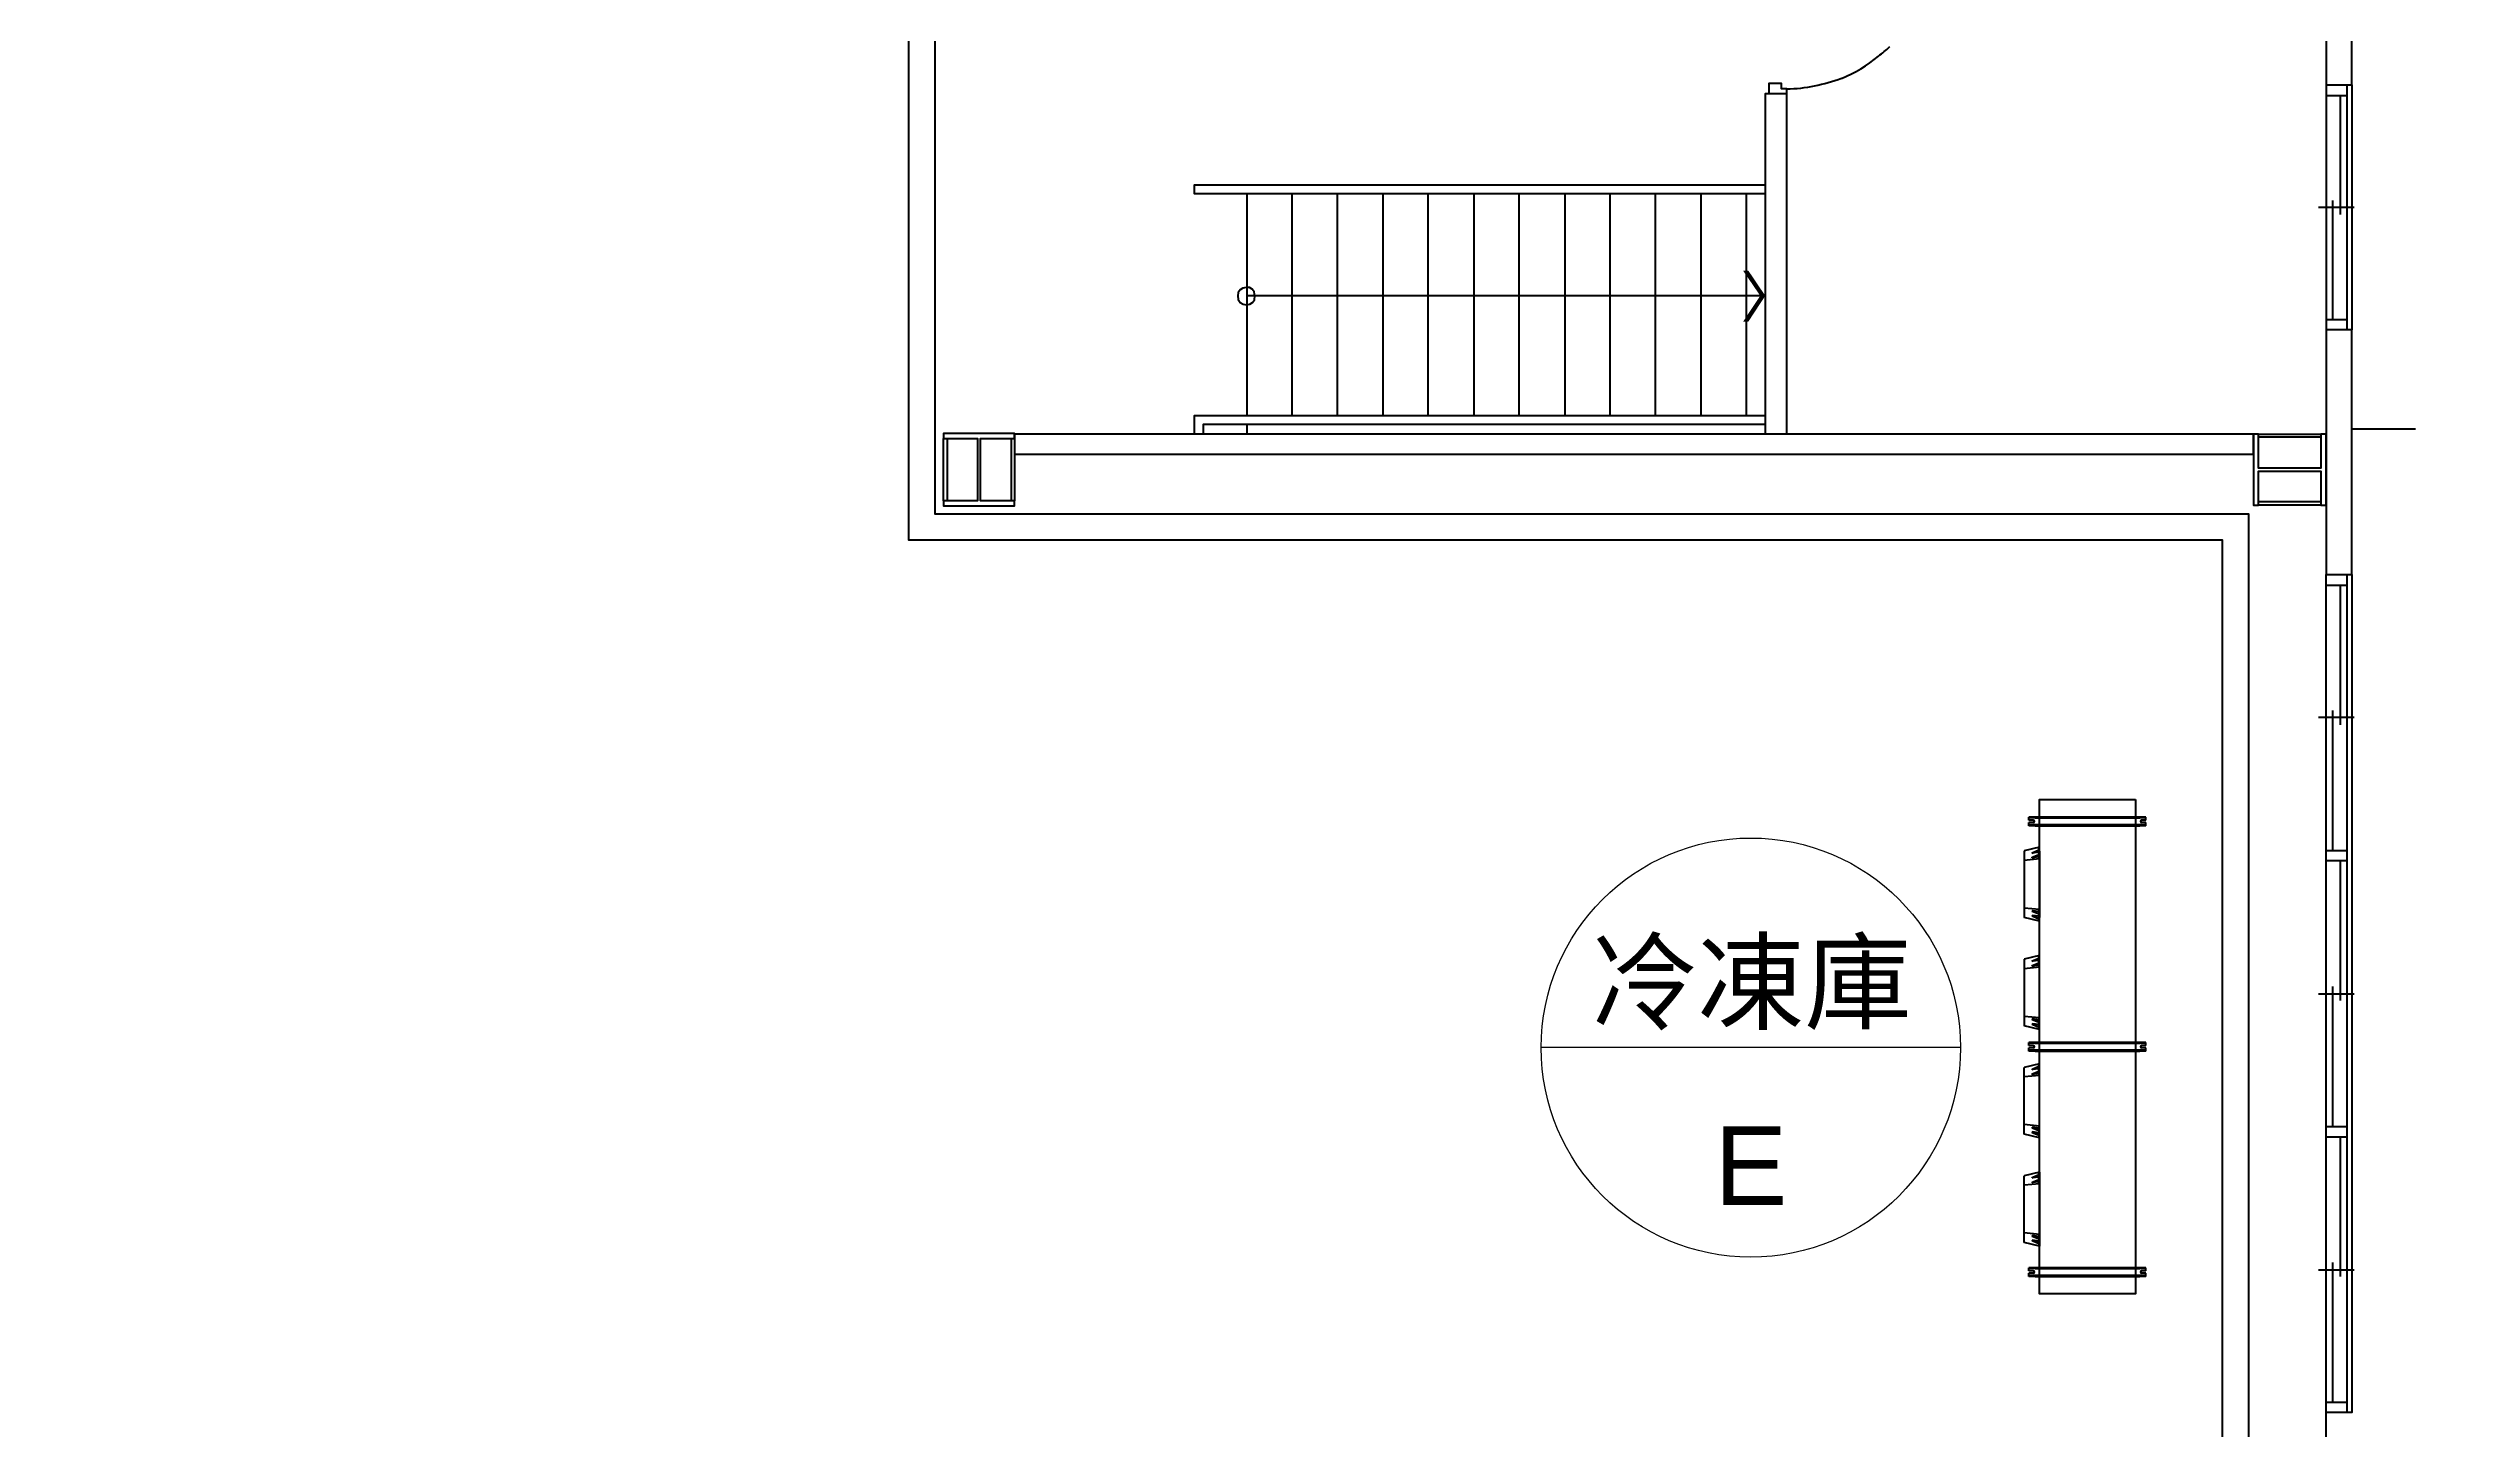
# Model space of a CAD drawing. Header units: millimetres. Extents: x 0 to 31017, y 0 to 21335.
# Drawn here: x 8902 to 10289, y 17493 to 18284 of the extents above; entities that cross this region are included whole.
import ezdxf
from ezdxf import colors
from ezdxf.entities.mleader import LeaderData, LeaderLine
from ezdxf.enums import TextEntityAlignment as Align
from ezdxf.math import Vec2, Vec3

# ---------------------------------------------------------------- set-up
doc = ezdxf.new("R2010")
doc.units = ezdxf.units.MM
doc.linetypes.add('ACAD_ISO03W100', pattern=[30, 12, -18])
doc.layers.add('PDF_單色填滿', color=7, linetype='Continuous')
doc.layers.add('PDF_幾何圖形', color=7, linetype='Continuous')
doc.styles.get("Standard").update_dxf_attribs({"font": 'arial.ttf'})

# ---------------------------------------------------------------- blocks, each defined once
blk = doc.blocks.new('機組圖彩色')
at = {"color": 251, "lineweight": 200, "true_color": 0x636466}
for p, q in [((94549.6, 191.4), (94549.6, 193.2)), ((94616.6, 193.2), (94549.6, 193.2)), ((94616.6, 192.7), (94549.6, 192.7)), ((94552.1, 191.4), (94549.6, 191.4)), ((94552.1, 190.1), (94549.6, 190.1)), ((94549.6, 188.2), (94549.6, 190.1)), ((94616.6, 188.7), (94549.6, 188.7)), ((94616.6, 188.2), (94549.6, 188.2)), ((94553.1, 193.2), (94613.1, 193.2)), ((94553.1, 192.7), (94613.1, 192.7)), ((94553.1, 188.7), (94613.1, 188.7)), ((94553.1, 188.2), (94613.1, 188.2)), ((94616.6, 191.4), (94614.1, 191.4)), ((94616.6, 190.1), (94614.1, 190.1)), ((94616.6, 191.4), (94616.6, 193.2)), ((94616.6, 188.2), (94616.6, 190.1)), ((94549.6, 62.4), (94549.6, 64.2)), ((94616.6, 64.2), (94549.6, 64.2)), ((94616.6, 63.7), (94549.6, 63.7)), ((94552.1, 62.4), (94549.6, 62.4)), ((94552.1, 61.1), (94549.6, 61.1)), ((94549.6, 59.2), (94549.6, 61.1)), ((94616.6, 59.7), (94549.6, 59.7)), ((94616.6, 59.2), (94549.6, 59.2)), ((94553.1, 64.2), (94613.1, 64.2)), ((94553.1, 63.7), (94613.1, 63.7)), ((94553.1, 59.7), (94613.1, 59.7)), ((94553.1, 59.2), (94613.1, 59.2)), ((94616.6, 62.4), (94614.1, 62.4)), ((94616.6, 61.1), (94614.1, 61.1)), ((94616.6, 62.4), (94616.6, 64.2)), ((94616.6, 59.2), (94616.6, 61.1)), ((94549.6, -66.6), (94549.6, -64.8)), ((94616.6, -64.8), (94549.6, -64.8)), ((94616.6, -65.3), (94549.6, -65.3)), ((94552.1, -66.6), (94549.6, -66.6)), ((94552.1, -67.9), (94549.6, -67.9)), ((94549.6, -69.8), (94549.6, -67.9)), ((94616.6, -69.3), (94549.6, -69.3)), ((94553.1, -64.8), (94613.1, -64.8)), ((94553.1, -65.3), (94613.1, -65.3)), ((94553.1, -69.3), (94613.1, -69.3)), ((94616.6, -66.6), (94614.1, -66.6)), ((94616.6, -67.9), (94614.1, -67.9)), ((94616.6, -66.6), (94616.6, -64.8)), ((94616.6, -69.8), (94616.6, -67.9)), ((94616.6, -69.8), (94549.6, -69.8)), ((94553.1, -69.8), (94613.1, -69.8))]:
    blk.add_line(p, q, dxfattribs=at)
at = {"color": 251, "lineweight": 200, "ltscale": 50, "true_color": 0x636466}
for p, q in [((94555.6, 175.9), (94546.8, 173.8)), ((94546.8, 173.8), (94546.8, 135.7)), ((94555.6, 169.3), (94546.8, 168.4)), ((94551.4, 172.8), (94555.3, 174.5)), ((94551.5, 172.6), (94551.4, 172.8)), ((94551.4, 170.2), (94555.3, 171.8)), ((94551.5, 169.9), (94551.4, 170.2)), ((94551.5, 172.6), (94555.3, 174.2)), ((94555.3, 173), (94551.5, 172.6)), ((94551.5, 169.9), (94555.3, 171.5)), ((94555.3, 170.4), (94551.5, 169.9)), ((94555.3, 169.3), (94555.3, 175.8)), ((94555.6, 133.6), (94555.6, 175.9)), ((94555.6, 140.2), (94546.8, 141.1)), ((94551.5, 139.6), (94551.4, 139.3)), ((94551.4, 139.3), (94555.3, 137.7)), ((94555.3, 139.1), (94551.5, 139.6)), ((94551.5, 139.6), (94555.3, 138)), ((94555.3, 140.2), (94555.3, 133.7)), ((94555.6, 133.6), (94546.8, 135.7)), ((94551.5, 136.9), (94551.4, 136.7)), ((94551.4, 136.7), (94555.3, 135)), ((94551.5, 136.9), (94555.3, 135.3)), ((94555.3, 136.5), (94551.5, 136.9)), ((94555.6, 113.9), (94546.8, 111.8)), ((94546.8, 111.8), (94546.8, 73.7)), ((94551.4, 110.8), (94555.3, 112.5)), ((94551.5, 110.6), (94555.3, 112.2)), ((94555.3, 111), (94551.5, 110.6)), ((94555.3, 107.3), (94555.3, 113.8)), ((94555.6, 107.3), (94546.8, 106.4)), ((94551.5, 110.6), (94551.4, 110.8)), ((94551.4, 108.2), (94555.3, 109.8)), ((94551.5, 107.9), (94551.4, 108.2)), ((94551.5, 107.9), (94555.3, 109.5)), ((94555.3, 108.4), (94551.5, 107.9)), ((94555.6, 78.2), (94546.8, 79.1)), ((94555.6, 71.6), (94546.8, 73.7)), ((94551.5, 77.6), (94551.4, 77.3)), ((94551.4, 77.3), (94555.3, 75.7)), ((94551.5, 74.9), (94551.4, 74.7)), ((94551.4, 74.7), (94555.3, 73)), ((94555.3, 77.1), (94551.5, 77.6)), ((94551.5, 77.6), (94555.3, 76)), ((94551.5, 74.9), (94555.3, 73.3)), ((94555.3, 74.5), (94551.5, 74.9)), ((94555.3, 78.2), (94555.3, 71.7)), ((94555.6, 51.9), (94546.8, 49.8)), ((94546.8, 11.7), (94546.8, 49.8)), ((94555.6, 45.3), (94546.8, 44.4)), ((94551.4, 48.8), (94555.3, 50.5)), ((94551.5, 48.6), (94551.4, 48.8)), ((94551.4, 46.2), (94555.3, 47.8)), ((94551.5, 45.9), (94551.4, 46.2)), ((94551.5, 48.6), (94555.3, 50.2)), ((94555.3, 49), (94551.5, 48.6)), ((94551.5, 45.9), (94555.3, 47.5)), ((94555.3, 46.4), (94551.5, 45.9)), ((94555.3, 45.3), (94555.3, 51.8)), ((94555.6, 16.2), (94546.8, 17.1)), ((94551.5, 15.6), (94551.4, 15.3)), ((94551.4, 15.3), (94555.3, 13.7)), ((94551.5, 15.6), (94555.3, 14)), ((94555.3, 15.1), (94551.5, 15.6)), ((94555.3, 16.2), (94555.3, 9.7)), ((94555.6, 9.6), (94546.8, 11.7)), ((94551.5, 12.9), (94551.4, 12.7)), ((94551.4, 12.7), (94555.3, 11)), ((94555.3, 12.5), (94551.5, 12.9)), ((94551.5, 12.9), (94555.3, 11.3)), ((94555.6, -10.1), (94546.8, -12.2)), ((94546.8, -50.3), (94546.8, -12.2)), ((94551.4, -13.2), (94555.3, -11.5)), ((94551.5, -13.4), (94551.4, -13.2)), ((94551.5, -13.4), (94555.3, -11.8)), ((94555.3, -13), (94551.5, -13.4)), ((94555.3, -16.7), (94555.3, -10.2)), ((94555.6, -10.1), (94555.6, -52.4)), ((94555.6, -16.7), (94546.8, -17.6)), ((94551.4, -15.8), (94555.3, -14.2)), ((94551.5, -16.1), (94551.4, -15.8)), ((94551.5, -16.1), (94555.3, -14.5)), ((94555.3, -15.6), (94551.5, -16.1)), ((94555.6, -45.8), (94546.8, -44.9)), ((94555.6, -52.4), (94546.8, -50.3)), ((94551.5, -46.4), (94551.4, -46.7)), ((94551.4, -46.7), (94555.3, -48.3)), ((94551.5, -49.1), (94551.4, -49.3)), ((94551.4, -49.3), (94555.3, -51)), ((94551.5, -46.4), (94555.3, -48)), ((94555.3, -46.9), (94551.5, -46.4)), ((94555.3, -49.5), (94551.5, -49.1)), ((94551.5, -49.1), (94555.3, -50.7)), ((94555.3, -45.8), (94555.3, -52.3))]:
    blk.add_line(p, q, dxfattribs=at)
at = {"color": 251, "linetype": 'ACAD_ISO03W100', "lineweight": 200, "ltscale": 50, "true_color": 0x636466}
for p, q in [((94555.6, 173.7), (94555.6, 135.7)), ((94555.6, -50.3), (94555.6, -12.3))]:
    blk.add_line(p, q, dxfattribs=at)
at = {"color": 251, "lineweight": 200, "true_color": 0x636466}
blk.add_lwpolyline([(94610.6, 203.2), (94610.6, -79.8), (94555.6, -79.8), (94555.6, 203.2)], close=True, dxfattribs=at)
for centre, start, end in [((94552.1, 190.7), 270, 90), ((94614.1, 190.7), 90, 270), ((94552.1, 61.7), 270, 90), ((94614.1, 61.7), 90, 270), ((94552.1, -67.3), 270, 90), ((94614.1, -67.3), 90, 270)]:
    blk.add_arc(centre, 0.635, start, end, dxfattribs=at)
blk = doc.blocks.new('_DetailCallout')
at = {"color": 0, "linetype": 'ByBlock', "lineweight": -2, "transparency": 16777216}
blk.add_line((8, 0), (-8, 0), dxfattribs=at)
blk.add_circle((0, 0), 8, dxfattribs=at)
at = {"color": 0, "transparency": 16777216}
for tag, p in [('視圖號碼', (0, 1)), ('圖紙號碼', (0, -6))]:
    blk.add_attdef(tag, text='', height=3, dxfattribs=at).set_placement(p, align=Align.CENTER)

msp = doc.modelspace()

# ---------------------------------------------------------------- linework, layer by layer
at = {"color": 251, "lineweight": 200, "true_color": 0x636466}
for points in [[(8003.8, 18611.2), (8003.8, 19818.2), (10159.1, 19818.2), (10159.1, 18790.2), (10028.9, 18790.2), (10028.9, 18666.5), (9409.2, 18666.5), (9409.2, 18017.5), (10161.1, 18017.5), (10161.1, 16827.5), (9459, 16827.5), (9459, 16867.8), (9410.5, 16867.8), (9410.5, 16827.5), (8708.7, 16827.5), (8708.7, 16867.8), (8660.2, 16867.8), (8660.2, 16827.5), (7959.8, 16827.5), (7959.8, 17468.2), (7204.9, 17468.2), (7204.9, 18611.2)], [(8018.8, 18596.2), (8018.8, 19803.2), (10144.1, 19803.2), (10144.1, 18805.2), (10013.9, 18805.2), (10013.9, 18681.5), (9394.2, 18681.5), (9394.2, 18002.5), (10146.1, 18002.5), (10146.1, 16842.5), (9474, 16842.5), (9474, 16882.8), (9395.5, 16882.8), (9395.5, 16842.5), (8723.7, 16842.5), (8723.7, 16882.8), (8645.2, 16882.8), (8645.2, 16842.5), (7974.8, 16842.5), (7974.8, 17483.2), (7219.9, 17483.2), (7219.9, 18596.2)], [(9454.9, 18051.7), (10164.1, 18051.7), (10164.1, 18063.1), (9454.9, 18063.1)]]:
    msp.add_lwpolyline(points, close=True, dxfattribs=at)
at = {"layer": 'PDF_單色填滿', "color": 251, "lineweight": 200, "true_color": 0x636466}
for points in [[(9874.9, 18156.7), (9871.9, 18156.7), (9884.6, 18142.3), (9881.7, 18142.3)], [(9884.6, 18142.3), (9881.7, 18142.3), (9874.9, 18127.5), (9871.9, 18127.5)]]:
    msp.add_solid(points, dxfattribs=at)
at = {"layer": 'PDF_幾何圖形', "color": 251, "lineweight": 200, "true_color": 0x636466}
for points in [[(10205.6, 18710.5), (10205.6, 18263), (10220.4, 18263), (10220.4, 18710.5)], [(9896.9, 18063.5), (9896.9, 18257.9), (9884.6, 18257.9), (9884.6, 18063.5)], [(9896.9, 18257.9), (9896.9, 18260.8), (9893.9, 18260.8), (9893.9, 18263.8), (9886.7, 18263.8), (9886.7, 18257.9)], [(10205.6, 18263), (10205.6, 18122.8)], [(10205.6, 18257), (10217.4, 18257)], [(10213.6, 18257), (10213.6, 18188.9)], [(10217.4, 18263), (10217.4, 18122.8)], [(10220.4, 18263), (10220.4, 18122.8)], [(9884.6, 18200.7), (9557.8, 18200.7), (9557.8, 18205.8), (9884.6, 18205.8)], [(9587.8, 18200.7), (9587.8, 18073.7)], [(9613.6, 18200.7), (9613.6, 18073.7)], [(9639.5, 18200.7), (9639.5, 18073.7)], [(9665.7, 18200.7), (9665.7, 18073.7)], [(9691.5, 18200.7), (9691.5, 18073.7)], [(9717.8, 18200.7), (9717.8, 18073.7)], [(9743.6, 18200.7), (9743.6, 18073.7)], [(9769.9, 18200.7), (9769.9, 18073.7)], [(9795.7, 18200.7), (9795.7, 18073.7)], [(9821.5, 18200.7), (9821.5, 18073.7)], [(9847.8, 18200.7), (9847.8, 18073.7)], [(9873.6, 18200.7), (9873.6, 18073.7)], [(10209.4, 18128.7), (10209.4, 18196.9)], [(10201.3, 18193.1), (10221.6, 18193.1)], [(9884.6, 18142.3), (9587.8, 18142.3)], [(10205.6, 18128.7), (10217.4, 18128.7)], [(10220.4, 17982.7), (10220.4, 18122.8), (10205.6, 18122.8), (10205.6, 17982.7)], [(9557.8, 18063.5), (9557.8, 18073.7), (9884.6, 18073.7)], [(9884.6, 18068.6), (9562.8, 18068.6), (9562.8, 18063.5)], [(9587.8, 18068.6), (9587.8, 18063.5)], [(10220.4, 18066.1), (10256.8, 18066.1)], [(10205.6, 17976.7), (10217.4, 17976.7)], [(10213.6, 17976.7), (10213.6, 17896.7)], [(10217.4, 17982.7), (10217.4, 17503)], [(10201.3, 17901), (10221.6, 17901)], [(10209.4, 17824.7), (10209.4, 17904.8)], [(10205.6, 17824.7), (10217.4, 17824.7)], [(10217.4, 17818.8), (10205.6, 17818.8)], [(10213.6, 17818.8), (10213.6, 17738.8)], [(10201.3, 17742.6), (10221.6, 17742.6)], [(10209.4, 17666.8), (10209.4, 17746.8)], [(10205.6, 17666.8), (10217.4, 17666.8)], [(10205.6, 17660.9), (10217.4, 17660.9)], [(10213.6, 17660.9), (10213.6, 17580.9)], [(10209.4, 17508.9), (10209.4, 17588.9)], [(10201.3, 17584.7), (10221.6, 17584.7)], [(10205.6, 17508.9), (10217.4, 17508.9)], [(10205.6, 17382.7), (10205.6, 17503)]]:
    msp.add_lwpolyline(points, dxfattribs=at)
for points in [[(9414.2, 18025), (9414.2, 18022), (9454.9, 18022), (9454.9, 18025), (9435.4, 18025), (9435.4, 18060.6), (9454.9, 18060.6), (9454.9, 18063.5), (9414.2, 18063.5), (9414.2, 18060.6), (9433.7, 18060.6), (9433.7, 18025)], [(9414.2, 18025), (9414.2, 18060.6), (9416.3, 18060.6), (9416.3, 18025)], [(9453.2, 18025), (9453.2, 18060.6), (9454.9, 18060.6), (9454.9, 18025)], [(10202.6, 18022.5), (10205.6, 18022.5), (10205.6, 18063.1), (10202.6, 18063.1), (10202.6, 18043.6), (10167, 18043.6), (10167, 18063.1), (10164.1, 18063.1), (10164.1, 18022.5), (10167, 18022.5), (10167, 18041.9), (10202.6, 18041.9)], [(10167, 18061.4), (10167, 18063.1), (10202.6, 18063.1), (10202.6, 18061.4)], [(10167, 18022.5), (10167, 18024.6), (10202.6, 18024.6), (10202.6, 18022.5)], [(10205.6, 17503), (10205.6, 17982.7), (10220.4, 17982.7), (10220.4, 17503)]]:
    msp.add_lwpolyline(points, close=True, dxfattribs=at)
msp.add_arc((9899.3, 18339), 77.8, 291.8349, 310.0922, dxfattribs=at)
for points in [[(9949.4, 18279.5), (9951.7, 18281.5), (9953.5, 18282.5), (9955.8, 18285)], [(9896.9, 18260.8), (9907.7, 18260.8), (9918.1, 18263.3), (9928.2, 18266.8)], [(9592.5, 18142.3), (9592.7, 18149.4), (9582, 18148.1), (9582.7, 18142.3)], [(9582.7, 18142.3), (9582.1, 18135.6), (9593.1, 18135.2), (9592.5, 18142.3)]]:
    msp.add_open_spline(points, degree=3, dxfattribs=at)

# ---------------------------------------------------------------- block references
at = {"color": 251, "lineweight": 200, "true_color": 0x636466}
msp.add_blockref('機組圖彩色', (-84514.1, 17650.7), dxfattribs=at)

# ---------------------------------------------------------------- leaders
at = {"color": 175, "true_color": 0x4554a5}
ml = msp.add_multileader_block('Standard', dxfattribs=at)
ml.set_content('_DetailCallout', color=(69, 84, 165), scale=15)
ml.set_attribute('視圖號碼', '冷凍庫', width=0)
ml.set_attribute('圖紙號碼', 'E機', width=0)
ml.set_leader_properties()
ml.build(insert=Vec2(0, 0))
ml.multileader.update_dxf_attribs({"leader_type": 0})
ctx = ml.context
ctx.base_point, ctx.plane_origin = Vec3(8899.7, 20123.6), Vec3(9019.7, 20123.6)
notes = []
notes.append((ctx, [(0, (0, 0, 0), (0, 0), (1, 0), 1, [])]))
ctx.block.insert = Vec3(9019.7, 20123.6)
ml = msp.add_multileader_block('Standard', dxfattribs=at)
ml.set_content('_DetailCallout', color=(69, 84, 165), scale=15)
ml.set_attribute('視圖號碼', '冷藏庫', width=0)
ml.set_attribute('圖紙號碼', 'A機', width=0)
ml.set_leader_properties()
ml.build(insert=Vec2(0, 0))
ml.multileader.update_dxf_attribs({"leader_type": 0})
ctx = ml.context
ctx.base_point, ctx.plane_origin = Vec3(13190.9, 19361.9), Vec3(13310.9, 19361.9)
notes.append((ctx, [(0, (0, 0, 0), (0, 0), (1, 0), 1, [])]))
ctx.block.insert = Vec3(13310.9, 19361.9)
at = {"color": 251, "true_color": 0x636466}
ml = msp.add_multileader_block('Standard', dxfattribs=at)
ml.set_content('_DetailCallout', color=(99, 100, 102), scale=15)
ml.set_attribute('視圖號碼', '急速庫', width=0)
ml.set_attribute('圖紙號碼', 'B', width=0)
ml.set_leader_properties()
ml.build(insert=Vec2(0, 0))
ml.multileader.update_dxf_attribs({"leader_type": 0})
ctx = ml.context
ctx.base_point, ctx.plane_origin = Vec3(11503.8, 17825.7), Vec3(11623.8, 17825.7)
notes.append((ctx, [(0, (0, 0, 0), (0, 0), (1, 0), 1, [])]))
ctx.block.insert = Vec3(11623.8, 17825.7)
ml = msp.add_multileader_block('Standard', dxfattribs=at)
ml.set_content('_DetailCallout', color=(99, 100, 102), scale=15)
ml.set_attribute('視圖號碼', '急速庫', width=0)
ml.set_attribute('圖紙號碼', 'A-2', width=0)
ml.set_leader_properties()
ml.build(insert=Vec2(0, 0))
ml.multileader.update_dxf_attribs({"leader_type": 0})
ctx = ml.context
ctx.base_point, ctx.plane_origin = Vec3(11836, 17825.7), Vec3(11956, 17825.7)
notes.append((ctx, [(0, (0, 0, 0), (0, 0), (1, 0), 1, [])]))
ctx.block.insert = Vec3(11956, 17825.7)
ml = msp.add_multileader_block('Standard', dxfattribs=at)
ml.set_content('_DetailCallout', color=(99, 100, 102), scale=15)
ml.set_attribute('視圖號碼', '急速庫', width=0)
ml.set_attribute('圖紙號碼', 'A-1', width=0)
ml.set_leader_properties()
ml.build(insert=Vec2(0, 0))
ml.multileader.update_dxf_attribs({"leader_type": 0})
ctx = ml.context
ctx.base_point, ctx.plane_origin = Vec3(12173, 17825.7), Vec3(12293, 17825.7)
notes.append((ctx, [(0, (0, 0, 0), (0, 0), (1, 0), 1, [])]))
ctx.block.insert = Vec3(12293, 17825.7)
ml = msp.add_multileader_block('Standard', dxfattribs=at)
ml.set_content('_DetailCallout', color=(99, 100, 102), scale=15)
ml.set_attribute('視圖號碼', '冷凍庫', width=0)
ml.set_attribute('圖紙號碼', 'E', width=0)
ml.set_leader_properties()
ml.build(insert=Vec2(0, 0))
ml.multileader.update_dxf_attribs({"leader_type": 0})
ctx = ml.context
ctx.base_point, ctx.plane_origin = Vec3(9756.3, 17711.9), Vec3(9876.3, 17711.9)
notes.append((ctx, [(0, (0, 0, 0), (0, 0), (1, 0), 1, [])]))
ctx.block.insert = Vec3(9876.3, 17711.9)
at = {"color": 175, "true_color": 0x4554a5}
ml = msp.add_multileader_block('Standard', dxfattribs=at)
ml.set_content('_DetailCallout', color=(69, 84, 165), scale=15)
ml.set_attribute('視圖號碼', '急速庫', width=0)
ml.set_attribute('圖紙號碼', 'B機', width=0)
ml.set_leader_properties()
ml.build(insert=Vec2(0, 0))
ml.multileader.update_dxf_attribs({"leader_type": 0})
ctx = ml.context
ctx.base_point, ctx.plane_origin = Vec3(10848.7, 17628.1), Vec3(10968.7, 17628.1)
notes.append((ctx, [(0, (0, 0, 0), (0, 0), (1, 0), 1, [])]))
ctx.block.insert = Vec3(10968.7, 17628.1)
ml = msp.add_multileader_block('Standard', dxfattribs=at)
ml.set_content('_DetailCallout', color=(69, 84, 165), scale=15)
ml.set_attribute('視圖號碼', '半成品', width=0)
ml.set_attribute('圖紙號碼', 'B機', width=0)
ml.set_leader_properties()
ml.build(insert=Vec2(0, 0))
ml.multileader.update_dxf_attribs({"leader_type": 0})
ctx = ml.context
ctx.base_point, ctx.plane_origin = Vec3(10572.6, 17628.1), Vec3(10692.6, 17628.1)
notes.append((ctx, [(0, (0, 0, 0), (0, 0), (1, 0), 1, [])]))
ctx.block.insert = Vec3(10692.6, 17628.1)
for ctx, leaders in notes:
    for number, flags, end, landing, length, lines in leaders:
        leader = LeaderData()
        leader.index, (leader.has_last_leader_line, leader.has_dogleg_vector, leader.attachment_direction) = number, flags
        leader.last_leader_point, leader.dogleg_vector, leader.dogleg_length = Vec3(end), Vec3(landing), length
        for number, points, colour, breaks in lines:
            line = LeaderLine()
            line.index, line.vertices, line.color, line.breaks = number, Vec3.list(points), colors.encode_raw_color(colour), breaks
            leader.lines.append(line)
        ctx.leaders.append(leader)

doc.saveas('drawing.dxf')
